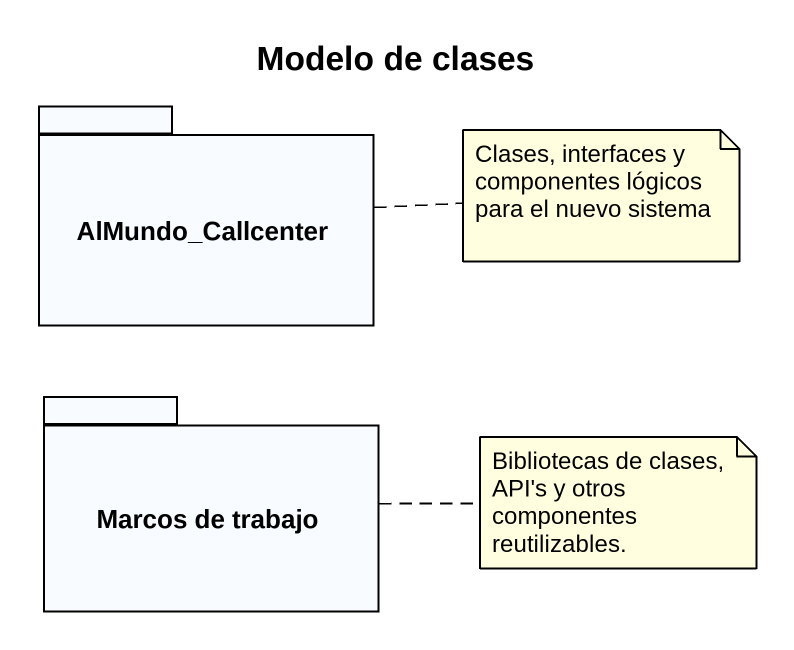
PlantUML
@startuml
title Modelo de clases
package AlMundo_Callcenter {
}
package "Marcos de trabajo" as Marcos_de_trabajo {
}
note right of AlMundo_Callcenter : Clases, interfaces y componentes lógicos para el nuevo sistema
note right of Marcos_de_trabajo : Bibliotecas de clases, API's y otros componentes reutilizables.
@enduml
